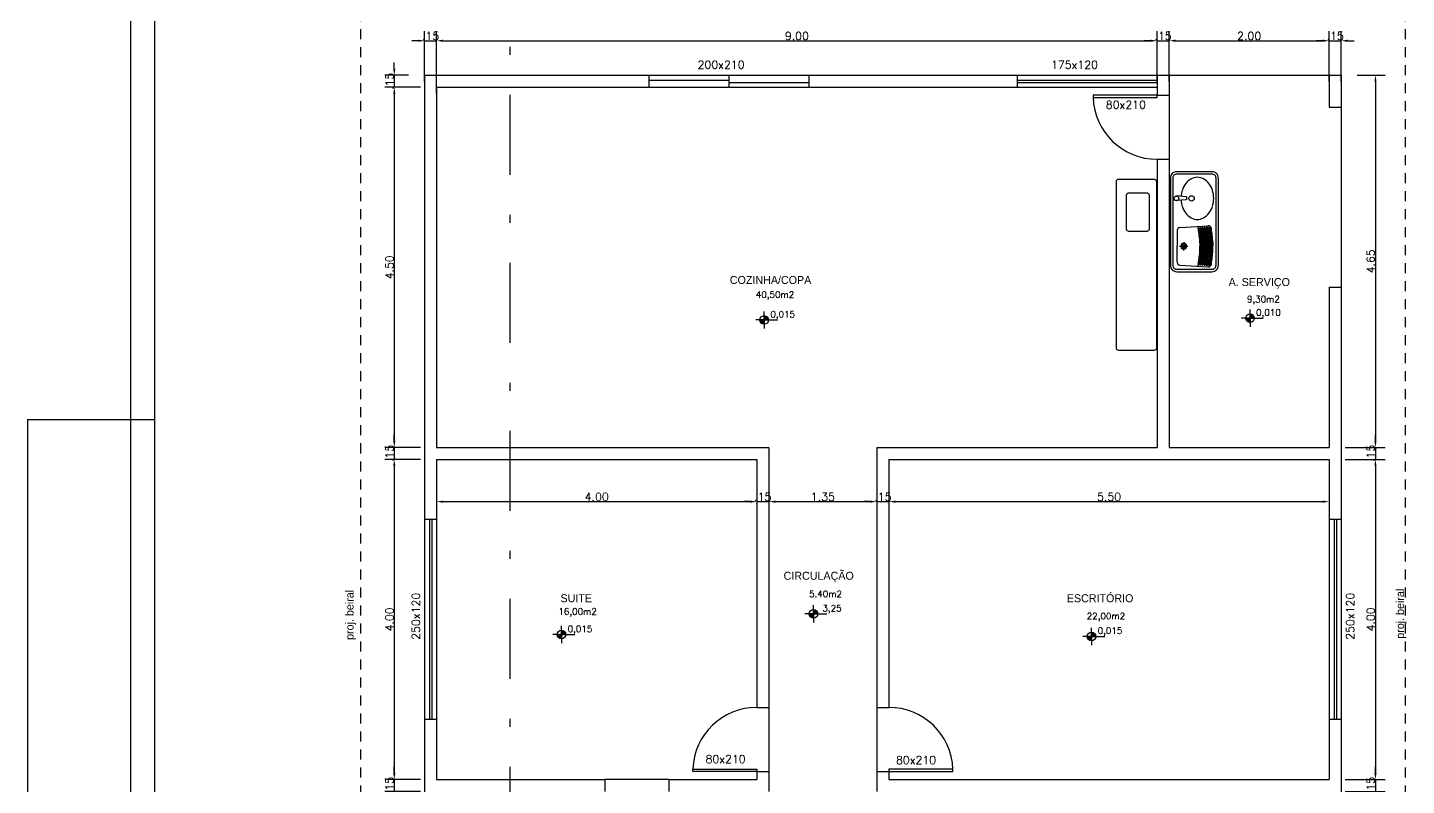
# Model space of a CAD drawing. Extents: x 3.3 to 78.4, y -0.4 to 40.7.
# Drawn here: x 3.3 to 20.53, y 9.82 to 19.29 of the extents above; entities that cross this region are included whole.
import ezdxf
from ezdxf.enums import TextEntityAlignment as Align

# ---------------------------------------------------------------- set-up
doc = ezdxf.new("R2010")
doc.units = 0
doc.header["$MEASUREMENT"] = 0
doc.linetypes.add('DASHDOTX2', pattern=[2, 1, -0.5, 0, -0.5])
doc.linetypes.add('HIDDEN2', pattern=[0.1875, 0.125, -0.0625])
doc.layers.get('DEFPOINTS').update_dxf_attribs({"linetype": 'CONTINUOUS'})
for name, color, linetype in [('1', 1, 'CONTINUOUS'), ('2', 2, 'CONTINUOUS'), ('3', 3, 'CONTINUOUS'), ('ALVENARIA', 7, 'CONTINUOUS'), ('COTAS', 1, 'CONTINUOUS'), ('SANITÁRIOS', 2, 'CONTINUOUS'), ('TEXTOS', 3, 'CONTINUOUS'), ('TXT', 2, 'CONTINUOUS')]:
    doc.layers.add(name, color=color, linetype=linetype)
doc.styles.add('ROMANS', font='romans', dxfattribs={"height": 0.1})
doc.dimstyles.get("Standard").update_dxf_attribs({"dimscale": 0, "dimtxt": 0.12, "dimasz": 0.1, "dimexe": 0.1, "dimexo": 0.15, "dimgap": 0.15, "dimtad": 1, "dimzin": 5, "dimdsep": 46, "dimtxsty": 'Standard', "dimcen": 0.1, "dimclrd": 1, "dimclre": 1, "dimclrt": 3, "dimadec": 0, "dimazin": 0, "dimtfac": 1, "dimtmove": 2, "dimatfit": 3, "dimfxl": 1, "dimtolj": 1, "dimtzin": 0, "dimarcsym": 0})

# ---------------------------------------------------------------- blocks, each defined once
blk = doc.blocks.new('*D10')
at = {"layer": 'COTAS', "color": 1, "lineweight": -2, "transparency": 16777216}
for p, q in [((8.184, 19.125), (8.104, 19.125)), ((8.264, 18.616), (8.264, 19.245)), ((8.264, 19.125), (8.414, 19.125)), ((8.414, 18.466), (8.414, 19.245)), ((8.494, 19.125), (8.574, 19.125))]:
    blk.add_line(p, q, dxfattribs=at)
at = {"layer": 'COTAS', "color": 1, "transparency": 16777216}
for points in [[(8.184, 19.139), (8.184, 19.112), (8.264, 19.125)], [(8.494, 19.139), (8.494, 19.112), (8.414, 19.125)]]:
    blk.add_solid(points, dxfattribs=at)
at = {"layer": 'DEFPOINTS', "color": 0, "transparency": 16777216}
for p in [(8.414, 19.125), (8.264, 18.416), (8.414, 18.266)]:
    blk.add_point(p, dxfattribs=at)
at = {"layer": 'COTAS', "color": 3, "transparency": 16777216, "insert": (8.339, 19.185), "char_height": 0.1, "attachment_point": 5, "style": 'ROMANS'}
blk.add_mtext('\\A1;.15', dxfattribs=at)
blk = doc.blocks.new('*D11')
at = {"layer": 'COTAS', "color": 1, "lineweight": -2, "transparency": 16777216}
for p, q in [((8.414, 18.466), (8.414, 19.245)), ((8.494, 19.125), (17.334, 19.125)), ((17.414, 18.616), (17.414, 19.245))]:
    blk.add_line(p, q, dxfattribs=at)
at = {"layer": 'COTAS', "color": 1, "transparency": 16777216}
for points in [[(8.494, 19.139), (8.494, 19.112), (8.414, 19.125)], [(17.334, 19.139), (17.334, 19.112), (17.414, 19.125)]]:
    blk.add_solid(points, dxfattribs=at)
at = {"layer": 'DEFPOINTS', "color": 0, "transparency": 16777216}
for p in [(17.414, 19.125), (8.414, 18.266), (17.414, 18.416)]:
    blk.add_point(p, dxfattribs=at)
at = {"layer": 'COTAS', "color": 3, "transparency": 16777216, "insert": (12.914, 19.185), "char_height": 0.1, "attachment_point": 5, "style": 'ROMANS'}
blk.add_mtext('\\A1;9.00', dxfattribs=at)
blk = doc.blocks.new('*D12')
at = {"layer": 'COTAS', "color": 1, "lineweight": -2, "transparency": 16777216}
for p, q in [((17.334, 19.125), (17.254, 19.125)), ((17.414, 18.616), (17.414, 19.245)), ((17.414, 19.125), (17.564, 19.125)), ((17.564, 18.616), (17.564, 19.245)), ((17.644, 19.125), (17.724, 19.125))]:
    blk.add_line(p, q, dxfattribs=at)
at = {"layer": 'COTAS', "color": 1, "transparency": 16777216}
for points in [[(17.334, 19.139), (17.334, 19.112), (17.414, 19.125)], [(17.644, 19.139), (17.644, 19.112), (17.564, 19.125)]]:
    blk.add_solid(points, dxfattribs=at)
at = {"layer": 'DEFPOINTS', "color": 0, "transparency": 16777216}
for p in [(17.564, 19.125), (17.414, 18.416), (17.564, 18.416)]:
    blk.add_point(p, dxfattribs=at)
at = {"layer": 'COTAS', "color": 3, "transparency": 16777216, "insert": (17.489, 19.185), "char_height": 0.1, "attachment_point": 5, "style": 'ROMANS'}
blk.add_mtext('\\A1;.15', dxfattribs=at)
blk = doc.blocks.new('*D13')
at = {"layer": 'COTAS', "color": 1, "lineweight": -2, "transparency": 16777216}
for p, q in [((17.564, 18.616), (17.564, 19.245)), ((17.644, 19.125), (19.484, 19.125)), ((19.564, 18.616), (19.564, 19.245))]:
    blk.add_line(p, q, dxfattribs=at)
at = {"layer": 'COTAS', "color": 1, "transparency": 16777216}
for points in [[(17.644, 19.139), (17.644, 19.112), (17.564, 19.125)], [(19.484, 19.139), (19.484, 19.112), (19.564, 19.125)]]:
    blk.add_solid(points, dxfattribs=at)
at = {"layer": 'DEFPOINTS', "color": 0, "transparency": 16777216}
for p in [(19.564, 19.125), (17.564, 18.416), (19.564, 18.416)]:
    blk.add_point(p, dxfattribs=at)
at = {"layer": 'COTAS', "color": 3, "transparency": 16777216, "insert": (18.564, 19.185), "char_height": 0.1, "attachment_point": 5, "style": 'ROMANS'}
blk.add_mtext('\\A1;2.00', dxfattribs=at)
blk = doc.blocks.new('*D14')
at = {"layer": 'COTAS', "color": 1, "lineweight": -2, "transparency": 16777216}
for p, q in [((19.484, 19.125), (19.404, 19.125)), ((19.564, 18.616), (19.564, 19.245)), ((19.564, 19.125), (19.714, 19.125)), ((19.714, 18.616), (19.714, 19.245)), ((19.794, 19.125), (19.874, 19.125))]:
    blk.add_line(p, q, dxfattribs=at)
at = {"layer": 'COTAS', "color": 1, "transparency": 16777216}
for points in [[(19.484, 19.139), (19.484, 19.112), (19.564, 19.125)], [(19.794, 19.139), (19.794, 19.112), (19.714, 19.125)]]:
    blk.add_solid(points, dxfattribs=at)
at = {"layer": 'DEFPOINTS', "color": 0, "transparency": 16777216}
for p in [(19.714, 19.125), (19.564, 18.416), (19.714, 18.416)]:
    blk.add_point(p, dxfattribs=at)
at = {"layer": 'COTAS', "color": 3, "transparency": 16777216, "insert": (19.639, 19.185), "char_height": 0.1, "attachment_point": 5, "style": 'ROMANS'}
blk.add_mtext('\\A1;.15', dxfattribs=at)
blk = doc.blocks.new('*D15')
at = {"layer": 'COTAS', "color": 1, "lineweight": -2, "transparency": 16777216}
for p, q in [((8.414, 13.694), (8.414, 13.246)), ((12.414, 13.694), (12.414, 13.246)), ((8.494, 13.366), (12.334, 13.366))]:
    blk.add_line(p, q, dxfattribs=at)
at = {"layer": 'COTAS', "color": 1, "transparency": 16777216}
for points in [[(8.494, 13.379), (8.494, 13.352), (8.414, 13.366)], [(12.334, 13.379), (12.334, 13.352), (12.414, 13.366)]]:
    blk.add_solid(points, dxfattribs=at)
at = {"layer": 'DEFPOINTS', "color": 0, "transparency": 16777216}
for p in [(8.414, 13.894), (12.414, 13.894), (12.414, 13.366)]:
    blk.add_point(p, dxfattribs=at)
at = {"layer": 'COTAS', "color": 3, "transparency": 16777216, "insert": (10.414, 13.426), "char_height": 0.1, "attachment_point": 5, "style": 'ROMANS'}
blk.add_mtext('\\A1;4.00', dxfattribs=at)
blk = doc.blocks.new('*D16')
at = {"layer": 'COTAS', "color": 1, "lineweight": -2, "transparency": 16777216}
for p, q in [((12.564, 13.844), (12.564, 13.246)), ((12.414, 13.694), (12.414, 13.246)), ((12.334, 13.366), (12.254, 13.366)), ((12.414, 13.366), (12.564, 13.366)), ((12.644, 13.366), (12.724, 13.366))]:
    blk.add_line(p, q, dxfattribs=at)
at = {"layer": 'COTAS', "color": 1, "transparency": 16777216}
for points in [[(12.334, 13.379), (12.334, 13.352), (12.414, 13.366)], [(12.644, 13.379), (12.644, 13.352), (12.564, 13.366)]]:
    blk.add_solid(points, dxfattribs=at)
at = {"layer": 'DEFPOINTS', "color": 0, "transparency": 16777216}
for p in [(12.564, 14.044), (12.414, 13.894), (12.564, 13.366)]:
    blk.add_point(p, dxfattribs=at)
at = {"layer": 'COTAS', "color": 3, "transparency": 16777216, "insert": (12.489, 13.426), "char_height": 0.1, "attachment_point": 5, "style": 'ROMANS'}
blk.add_mtext('\\A1;.15', dxfattribs=at)
blk = doc.blocks.new('*D17')
at = {"layer": 'COTAS', "color": 1, "lineweight": -2, "transparency": 16777216}
for p, q in [((12.564, 13.844), (12.564, 13.246)), ((13.914, 13.844), (13.914, 13.246)), ((12.644, 13.366), (13.834, 13.366))]:
    blk.add_line(p, q, dxfattribs=at)
at = {"layer": 'COTAS', "color": 1, "transparency": 16777216}
for points in [[(12.644, 13.379), (12.644, 13.352), (12.564, 13.366)], [(13.834, 13.379), (13.834, 13.352), (13.914, 13.366)]]:
    blk.add_solid(points, dxfattribs=at)
at = {"layer": 'DEFPOINTS', "color": 0, "transparency": 16777216}
for p in [(12.564, 14.044), (13.914, 14.044), (13.914, 13.366)]:
    blk.add_point(p, dxfattribs=at)
at = {"layer": 'COTAS', "color": 3, "transparency": 16777216, "insert": (13.239, 13.426), "char_height": 0.1, "attachment_point": 5, "style": 'ROMANS'}
blk.add_mtext('\\A1;1.35', dxfattribs=at)
blk = doc.blocks.new('*D18')
at = {"layer": 'COTAS', "color": 1, "lineweight": -2, "transparency": 16777216}
for p, q in [((13.914, 13.844), (13.914, 13.246)), ((14.064, 13.694), (14.064, 13.246)), ((13.834, 13.366), (13.754, 13.366)), ((13.914, 13.366), (14.064, 13.366)), ((14.144, 13.366), (14.224, 13.366))]:
    blk.add_line(p, q, dxfattribs=at)
at = {"layer": 'COTAS', "color": 1, "transparency": 16777216}
for points in [[(13.834, 13.379), (13.834, 13.352), (13.914, 13.366)], [(14.144, 13.379), (14.144, 13.352), (14.064, 13.366)]]:
    blk.add_solid(points, dxfattribs=at)
at = {"layer": 'DEFPOINTS', "color": 0, "transparency": 16777216}
for p in [(13.914, 14.044), (14.064, 13.894), (14.064, 13.366)]:
    blk.add_point(p, dxfattribs=at)
at = {"layer": 'COTAS', "color": 3, "transparency": 16777216, "insert": (13.989, 13.426), "char_height": 0.1, "attachment_point": 5, "style": 'ROMANS'}
blk.add_mtext('\\A1;.15', dxfattribs=at)
blk = doc.blocks.new('*D19')
at = {"layer": 'COTAS', "color": 1, "lineweight": -2, "transparency": 16777216}
for p, q in [((14.064, 13.694), (14.064, 13.246)), ((19.564, 13.694), (19.564, 13.246)), ((14.144, 13.366), (19.484, 13.366))]:
    blk.add_line(p, q, dxfattribs=at)
at = {"layer": 'COTAS', "color": 1, "transparency": 16777216}
for points in [[(14.144, 13.379), (14.144, 13.352), (14.064, 13.366)], [(19.484, 13.379), (19.484, 13.352), (19.564, 13.366)]]:
    blk.add_solid(points, dxfattribs=at)
at = {"layer": 'DEFPOINTS', "color": 0, "transparency": 16777216}
for p in [(14.064, 13.894), (19.564, 13.894), (19.564, 13.366)]:
    blk.add_point(p, dxfattribs=at)
at = {"layer": 'COTAS', "color": 3, "transparency": 16777216, "insert": (16.814, 13.426), "char_height": 0.1, "attachment_point": 5, "style": 'ROMANS'}
blk.add_mtext('\\A1;5.50', dxfattribs=at)
blk = doc.blocks.new('*D62')
at = {"layer": 'COTAS', "color": 1, "lineweight": -2, "transparency": 16777216}
for p, q in [((19.914, 18.694), (20.262, 18.694)), ((20.142, 18.614), (20.142, 14.124)), ((19.764, 14.044), (20.262, 14.044))]:
    blk.add_line(p, q, dxfattribs=at)
at = {"layer": 'COTAS', "color": 1, "transparency": 16777216}
for points in [[(20.128, 18.614), (20.155, 18.614), (20.142, 18.694)], [(20.128, 14.124), (20.155, 14.124), (20.142, 14.044)]]:
    blk.add_solid(points, dxfattribs=at)
at = {"layer": 'DEFPOINTS', "color": 0, "transparency": 16777216}
for p in [(19.714, 18.694), (19.564, 14.044), (20.142, 14.044)]:
    blk.add_point(p, dxfattribs=at)
at = {"layer": 'COTAS', "color": 3, "transparency": 16777216, "insert": (20.082, 16.369), "char_height": 0.1, "attachment_point": 5, "rotation": 90, "style": 'ROMANS'}
blk.add_mtext('\\A1;4.65', dxfattribs=at)
blk = doc.blocks.new('*D63')
at = {"layer": 'COTAS', "color": 1, "lineweight": -2, "transparency": 16777216}
for p, q in [((20.142, 14.124), (20.142, 14.204)), ((19.764, 14.044), (20.262, 14.044)), ((20.142, 14.044), (20.142, 13.894)), ((19.764, 13.894), (20.262, 13.894)), ((20.142, 13.814), (20.142, 13.734))]:
    blk.add_line(p, q, dxfattribs=at)
at = {"layer": 'COTAS', "color": 1, "transparency": 16777216}
for points in [[(20.128, 14.124), (20.155, 14.124), (20.142, 14.044)], [(20.128, 13.814), (20.155, 13.814), (20.142, 13.894)]]:
    blk.add_solid(points, dxfattribs=at)
at = {"layer": 'DEFPOINTS', "color": 0, "transparency": 16777216}
for p in [(19.564, 14.044), (19.564, 13.894), (20.142, 13.894)]:
    blk.add_point(p, dxfattribs=at)
at = {"layer": 'COTAS', "color": 3, "transparency": 16777216, "insert": (20.082, 13.969), "char_height": 0.1, "attachment_point": 5, "rotation": 90, "style": 'ROMANS'}
blk.add_mtext('\\A1;.15', dxfattribs=at)
blk = doc.blocks.new('*D64')
at = {"layer": 'COTAS', "color": 1, "lineweight": -2, "transparency": 16777216}
for p, q in [((19.764, 13.894), (20.262, 13.894)), ((20.142, 13.814), (20.142, 9.974)), ((19.764, 9.894), (20.262, 9.894))]:
    blk.add_line(p, q, dxfattribs=at)
at = {"layer": 'COTAS', "color": 1, "transparency": 16777216}
for points in [[(20.128, 13.814), (20.155, 13.814), (20.142, 13.894)], [(20.128, 9.974), (20.155, 9.974), (20.142, 9.894)]]:
    blk.add_solid(points, dxfattribs=at)
at = {"layer": 'DEFPOINTS', "color": 0, "transparency": 16777216}
for p in [(19.564, 13.894), (19.564, 9.894), (20.142, 9.894)]:
    blk.add_point(p, dxfattribs=at)
at = {"layer": 'COTAS', "color": 3, "transparency": 16777216, "insert": (20.082, 11.894), "char_height": 0.1, "attachment_point": 5, "rotation": 90, "style": 'ROMANS'}
blk.add_mtext('\\A1;4.00', dxfattribs=at)
blk = doc.blocks.new('*D65')
at = {"layer": 'COTAS', "color": 1, "lineweight": -2, "transparency": 16777216}
for p, q in [((20.142, 9.974), (20.142, 10.054)), ((19.764, 9.894), (20.262, 9.894)), ((20.142, 9.894), (20.142, 9.744)), ((19.764, 9.744), (20.262, 9.744)), ((20.142, 9.664), (20.142, 9.584))]:
    blk.add_line(p, q, dxfattribs=at)
at = {"layer": 'COTAS', "color": 1, "transparency": 16777216}
for points in [[(20.128, 9.974), (20.155, 9.974), (20.142, 9.894)], [(20.128, 9.664), (20.155, 9.664), (20.142, 9.744)]]:
    blk.add_solid(points, dxfattribs=at)
at = {"layer": 'DEFPOINTS', "color": 0, "transparency": 16777216}
for p in [(19.564, 9.894), (19.564, 9.744), (20.142, 9.744)]:
    blk.add_point(p, dxfattribs=at)
at = {"layer": 'COTAS', "color": 3, "transparency": 16777216, "insert": (20.082, 9.819), "char_height": 0.1, "attachment_point": 5, "rotation": 90, "style": 'ROMANS'}
blk.add_mtext('\\A1;.15', dxfattribs=at)
blk = doc.blocks.new('*D69')
at = {"layer": 'COTAS', "color": 1, "lineweight": -2, "transparency": 16777216}
for p, q in [((7.885, 18.774), (7.885, 18.854)), ((8.064, 18.694), (7.765, 18.694)), ((7.885, 18.694), (7.885, 18.544)), ((8.214, 18.544), (7.765, 18.544)), ((7.885, 18.464), (7.885, 18.384))]:
    blk.add_line(p, q, dxfattribs=at)
at = {"layer": 'COTAS', "color": 1, "transparency": 16777216}
for points in [[(7.871, 18.774), (7.898, 18.774), (7.885, 18.694)], [(7.871, 18.464), (7.898, 18.464), (7.885, 18.544)]]:
    blk.add_solid(points, dxfattribs=at)
at = {"layer": 'DEFPOINTS', "color": 0, "transparency": 16777216}
for p in [(8.264, 18.694), (7.885, 18.544), (8.414, 18.544)]:
    blk.add_point(p, dxfattribs=at)
at = {"layer": 'COTAS', "color": 3, "transparency": 16777216, "insert": (7.825, 18.619), "char_height": 0.1, "attachment_point": 5, "rotation": 90, "style": 'ROMANS'}
blk.add_mtext('\\A1;.15', dxfattribs=at)
blk = doc.blocks.new('*D70')
at = {"layer": 'COTAS', "color": 1, "lineweight": -2, "transparency": 16777216}
for p, q in [((8.214, 18.544), (7.765, 18.544)), ((7.885, 18.464), (7.885, 14.124)), ((8.214, 14.044), (7.765, 14.044))]:
    blk.add_line(p, q, dxfattribs=at)
at = {"layer": 'COTAS', "color": 1, "transparency": 16777216}
for points in [[(7.871, 18.464), (7.898, 18.464), (7.885, 18.544)], [(7.871, 14.124), (7.898, 14.124), (7.885, 14.044)]]:
    blk.add_solid(points, dxfattribs=at)
at = {"layer": 'DEFPOINTS', "color": 0, "transparency": 16777216}
for p in [(8.414, 18.544), (7.885, 14.044), (8.414, 14.044)]:
    blk.add_point(p, dxfattribs=at)
at = {"layer": 'COTAS', "color": 3, "transparency": 16777216, "insert": (7.825, 16.294), "char_height": 0.1, "attachment_point": 5, "rotation": 90, "style": 'ROMANS'}
blk.add_mtext('\\A1;4.50', dxfattribs=at)
blk = doc.blocks.new('*D71')
at = {"layer": 'COTAS', "color": 1, "lineweight": -2, "transparency": 16777216}
for p, q in [((7.885, 14.124), (7.885, 14.204)), ((8.214, 14.044), (7.765, 14.044)), ((7.885, 14.044), (7.885, 13.894)), ((8.214, 13.894), (7.765, 13.894)), ((7.885, 13.814), (7.885, 13.734))]:
    blk.add_line(p, q, dxfattribs=at)
at = {"layer": 'COTAS', "color": 1, "transparency": 16777216}
for points in [[(7.871, 14.124), (7.898, 14.124), (7.885, 14.044)], [(7.871, 13.814), (7.898, 13.814), (7.885, 13.894)]]:
    blk.add_solid(points, dxfattribs=at)
at = {"layer": 'DEFPOINTS', "color": 0, "transparency": 16777216}
for p in [(8.414, 14.044), (7.885, 13.894), (8.414, 13.894)]:
    blk.add_point(p, dxfattribs=at)
at = {"layer": 'COTAS', "color": 3, "transparency": 16777216, "insert": (7.825, 13.969), "char_height": 0.1, "attachment_point": 5, "rotation": 90, "style": 'ROMANS'}
blk.add_mtext('\\A1;.15', dxfattribs=at)
blk = doc.blocks.new('*D72')
at = {"layer": 'COTAS', "color": 1, "lineweight": -2, "transparency": 16777216}
for p, q in [((8.214, 13.894), (7.765, 13.894)), ((7.885, 13.814), (7.885, 9.974)), ((8.214, 9.894), (7.765, 9.894))]:
    blk.add_line(p, q, dxfattribs=at)
at = {"layer": 'COTAS', "color": 1, "transparency": 16777216}
for points in [[(7.871, 13.814), (7.898, 13.814), (7.885, 13.894)], [(7.871, 9.974), (7.898, 9.974), (7.885, 9.894)]]:
    blk.add_solid(points, dxfattribs=at)
at = {"layer": 'DEFPOINTS', "color": 0, "transparency": 16777216}
for p in [(8.414, 13.894), (7.885, 9.894), (8.414, 9.894)]:
    blk.add_point(p, dxfattribs=at)
at = {"layer": 'COTAS', "color": 3, "transparency": 16777216, "insert": (7.825, 11.894), "char_height": 0.1, "attachment_point": 5, "rotation": 90, "style": 'ROMANS'}
blk.add_mtext('\\A1;4.00', dxfattribs=at)
blk = doc.blocks.new('*D73')
at = {"layer": 'COTAS', "color": 1, "lineweight": -2, "transparency": 16777216}
for p, q in [((7.885, 9.974), (7.885, 10.054)), ((8.214, 9.894), (7.765, 9.894)), ((7.885, 9.894), (7.885, 9.744)), ((8.214, 9.744), (7.765, 9.744)), ((7.885, 9.664), (7.885, 9.584))]:
    blk.add_line(p, q, dxfattribs=at)
at = {"layer": 'COTAS', "color": 1, "transparency": 16777216}
for points in [[(7.871, 9.974), (7.898, 9.974), (7.885, 9.894)], [(7.871, 9.664), (7.898, 9.664), (7.885, 9.744)]]:
    blk.add_solid(points, dxfattribs=at)
at = {"layer": 'DEFPOINTS', "color": 0, "transparency": 16777216}
for p in [(8.414, 9.894), (7.885, 9.744), (8.414, 9.744)]:
    blk.add_point(p, dxfattribs=at)
at = {"layer": 'COTAS', "color": 3, "transparency": 16777216, "insert": (7.825, 9.819), "char_height": 0.1, "attachment_point": 5, "rotation": 90, "style": 'ROMANS'}
blk.add_mtext('\\A1;.15', dxfattribs=at)
blk = doc.blocks.new('12010223')
at = {"layer": 'SANITÁRIOS'}
for p, q in [((0.164, 0.015), (0.076, 0.022)), ((0.171, -0.007), (0.171, 0.008)), ((0.164, -0.014), (0.076, -0.021))]:
    blk.add_line(p, q, dxfattribs=at)
for centre, radius in [((0.076, 0), 0.0216), ((0.216, 0), 0.025)]:
    blk.add_circle(centre, radius, dxfattribs=at)
for centre, radius, start, end in [((0.32, 0.016), 0.199, 142.1456, 162.1552), ((0.289, 0.039), 0.16, 118.0556, 142.1456), ((0.269, 0.076), 0.119, 90, 118.0556), ((0.269, 0.076), 0.119, 61.9444, 90), ((0.25, 0.039), 0.16, 37.8544, 61.9444), ((0.219, 0.016), 0.199, 17.8448, 37.8544), ((0.368, 0), 0.25, 162.1552, 175.6669), ((0.164, 0.008), 0.0072, 0, 85.6464), ((0.171, 0), 0.25, 0, 17.8448), ((0.368, 0), 0.25, 184.1121, 197.8448), ((0.32, -0.016), 0.199, 197.8448, 217.8544), ((0.164, -0.007), 0.0072, 274.3536, 0), ((0.219, -0.016), 0.199, 322.1456, 342.1552), ((0.171, 0), 0.25, 342.1552, 0), ((0.289, -0.039), 0.16, 217.8544, 241.9444), ((0.269, -0.076), 0.119, 241.9444, 270), ((0.269, -0.076), 0.119, 270, 298.0556), ((0.25, -0.039), 0.16, 298.0556, 322.1456)]:
    blk.add_arc(centre, radius, start, end, dxfattribs=at)

msp = doc.modelspace()

# ---------------------------------------------------------------- hatches: boundary and pattern name
at = {"layer": 'COTAS'}
h = msp.add_hatch(color=256, dxfattribs=at)
h.paths.add_polyline_path([(12.5069, 15.636), (12.5607, 15.636, 0.4142136), (12.5069, 15.6899)])
h.paths.add_polyline_path([(12.4531, 15.636, 0.4142136), (12.5069, 15.5822), (12.5069, 15.636)])
h = msp.add_hatch(color=256, dxfattribs=at)
h.paths.add_polyline_path([(18.5748, 15.6589), (18.6287, 15.6589, 0.4142136), (18.5748, 15.7128)])
h.paths.add_polyline_path([(18.521, 15.6589, 0.4142136), (18.5748, 15.6051), (18.5748, 15.6589)])
h = msp.add_hatch(color=256, dxfattribs=at)
h.paths.add_polyline_path([(13.123, 11.9627), (13.1768, 11.9627, 0.4142136), (13.123, 12.0165)])
h.paths.add_polyline_path([(13.0691, 11.9627, 0.4142136), (13.123, 11.9088), (13.123, 11.9627)])
h = msp.add_hatch(color=256, dxfattribs=at)
h.paths.add_polyline_path([(9.9751, 11.7047), (10.0289, 11.7047, 0.4142136), (9.9751, 11.7586)])
h.paths.add_polyline_path([(9.9213, 11.7047, 0.4142136), (9.9751, 11.6509), (9.9751, 11.7047)])
h = msp.add_hatch(color=256, dxfattribs=at)
h.paths.add_polyline_path([(16.5959, 11.6818), (16.6497, 11.6818, 0.4142136), (16.5959, 11.7357)])
h.paths.add_polyline_path([(16.542, 11.6818, 0.4142136), (16.5959, 11.628), (16.5959, 11.6818)])

# ---------------------------------------------------------------- linework, layer by layer
at = {"layer": '1', "linetype": 'HIDDEN2'}
for p, q in [((7.4638, 19.4944), (7.4638, 1.6444)), ((20.5138, 19.4944), (20.5138, 1.6444))]:
    msp.add_line(p, q, dxfattribs=at)
at = {"layer": '1'}
for p, q in [((11.0638, 18.6944), (13.0638, 18.6944)), ((15.6638, 18.6944), (17.4138, 18.6944)), ((11.0638, 18.5444), (13.0638, 18.5444)), ((15.6638, 18.5444), (17.4138, 18.5444)), ((17.5638, 18.4444), (17.5638, 17.6444)), ((8.2638, 13.1444), (8.2638, 10.6444)), ((8.4138, 13.1444), (8.4138, 10.6444)), ((19.5638, 13.1444), (19.5638, 10.6444)), ((19.7138, 13.1444), (19.7138, 10.6444)), ((12.5638, 10.7944), (12.5638, 9.9944)), ((13.9138, 10.7944), (13.9138, 9.9944)), ((11.3138, 9.8944), (10.5138, 9.8944))]:
    msp.add_line(p, q, dxfattribs=at)
for points in [[(18.1802, 16.3189), (18.1802, 17.4089, 0.4142136), (18.1002, 17.4889), (17.6602, 17.4889, 0.4142136), (17.5802, 17.4089), (17.5802, 16.3189, 0.4142136), (17.6602, 16.2389), (18.1002, 16.2389, 0.4142136)], [(18.1502, 16.3189), (18.1502, 17.4089, 0.4142136), (18.1002, 17.4589), (17.6602, 17.4589, 0.4142136), (17.6102, 17.4089), (17.6102, 16.3189, 0.4142136), (17.6602, 16.2689), (18.1002, 16.2689, 0.4142136)], [(16.9353, 17.3965), (17.3753, 17.3965, -0.4142136), (17.4053, 17.3665), (17.4053, 15.2844, -0.4142136), (17.3753, 15.2544), (16.9353, 15.2544, -0.4142136), (16.9053, 15.2844), (16.9053, 17.3665, -0.4142136)], [(17.2836, 16.7416), (17.062, 16.7416, -0.4142136), (17.032, 16.7716), (17.032, 17.1953, -0.4142136), (17.062, 17.2253), (17.2836, 17.2253, -0.4142136), (17.3136, 17.1953), (17.3136, 16.7716, -0.4142136)]]:
    msp.add_lwpolyline(points, format="xyb", close=True, dxfattribs=at)
for centre, start, end in [((17.4138, 18.4444), 182.14759, 270), ((12.4138, 9.9944), 90, 177.85241), ((14.0638, 9.9944), 2.14759, 90)]:
    msp.add_arc(centre, 0.8, start, end, dxfattribs=at)
at = {"layer": '2'}
for p, q in [((17.5638, 18.6944), (19.5638, 18.6944)), ((19.7138, 18.2944), (19.7138, 16.0444))]:
    msp.add_line(p, q, dxfattribs=at)
at = {"layer": '3'}
for p, q in [((11.0638, 18.6344), (12.0638, 18.6344)), ((12.0638, 18.6944), (12.0638, 18.5444)), ((12.0638, 18.6044), (13.0638, 18.6044)), ((15.6638, 18.6344), (17.4138, 18.6344)), ((15.6638, 18.6044), (17.4138, 18.6044)), ((12.5069, 15.636), (12.5069, 15.7437)), ((18.5748, 15.6589), (18.5748, 15.7666)), ((12.5069, 15.636), (12.3992, 15.636)), ((12.5069, 15.636), (12.6713, 15.636)), ((12.5069, 15.636), (12.5069, 15.5283)), ((18.5748, 15.6589), (18.4672, 15.6589)), ((18.5748, 15.6589), (18.7392, 15.6589)), ((18.5748, 15.6589), (18.5748, 15.5512)), ((13.123, 11.9627), (13.123, 12.0704)), ((13.123, 11.9627), (13.0153, 11.9627)), ((13.123, 11.9627), (13.123, 11.855)), ((13.123, 11.9627), (13.2873, 11.9627)), ((9.9751, 11.7047), (9.9751, 11.8124)), ((16.5959, 11.6818), (16.5959, 11.7895)), ((9.9751, 11.7047), (9.8674, 11.7047)), ((9.9751, 11.7047), (10.1395, 11.7047)), ((9.9751, 11.7047), (9.9751, 11.597)), ((16.5959, 11.6818), (16.4882, 11.6818)), ((16.5959, 11.6818), (16.7603, 11.6818)), ((16.5959, 11.6818), (16.5959, 11.5742))]:
    msp.add_line(p, q, dxfattribs=at)
at = {"layer": '3', "linetype": 'Continuous'}
for p, q in [((8.3238, 13.1444), (8.3238, 10.6444)), ((8.3538, 13.1444), (8.3538, 10.6444)), ((19.6238, 13.1444), (19.6238, 10.6444)), ((19.6538, 13.1444), (19.6538, 10.6444))]:
    msp.add_line(p, q, dxfattribs=at)
at = {"layer": '3'}
for points in [[(17.4138, 18.4444), (16.6138, 18.4444), (16.6138, 18.4144), (17.4138, 18.4144)], [(12.4138, 9.9944), (11.6138, 9.9944), (11.6138, 10.0244), (12.4138, 10.0244)], [(14.0638, 9.9944), (14.8638, 9.9944), (14.8638, 10.0244), (14.0638, 10.0244)]]:
    msp.add_lwpolyline(points, close=True, dxfattribs=at)
for centre in [(12.5069, 15.636), (18.5748, 15.6589), (13.123, 11.9627), (9.9751, 11.7047), (16.5959, 11.6818)]:
    msp.add_circle(centre, 0.0538, dxfattribs=at)
at = {"layer": 'ALVENARIA'}
for p, q in [((4.8885, 40.3979), (4.8885, -0.051)), ((8.2638, 18.6944), (8.2638, 13.1444)), ((8.2638, 18.6944), (11.0638, 18.6944)), ((11.0638, 18.6944), (11.0638, 18.5444)), ((11.0638, 18.6944), (11.0638, 18.5444)), ((13.0638, 18.6944), (13.0638, 18.5444)), ((13.0638, 18.6944), (15.6638, 18.6944)), ((15.6638, 18.6944), (15.6638, 18.5444)), ((15.6638, 18.6944), (15.6638, 18.5444)), ((17.4138, 18.6944), (17.4138, 18.4444)), ((17.4138, 18.6944), (17.5638, 18.6944)), ((17.5638, 18.6944), (17.5638, 18.4444)), ((19.5638, 18.6944), (19.5638, 18.2944)), ((19.5638, 18.6944), (19.7138, 18.6944)), ((19.7138, 18.6944), (19.7138, 18.2944)), ((8.4138, 18.5444), (8.4138, 14.0444)), ((8.4138, 18.5444), (11.0638, 18.5444)), ((13.0638, 18.5444), (15.6638, 18.5444)), ((17.4138, 18.4444), (17.5638, 18.4444)), ((19.5638, 18.2944), (19.7138, 18.2944)), ((17.4138, 17.6444), (17.5638, 17.6444)), ((17.4138, 17.6444), (17.4138, 14.0444)), ((17.5638, 17.6444), (17.5638, 14.0444)), ((19.5638, 16.0444), (19.5638, 14.0444)), ((19.5638, 16.0444), (19.7138, 16.0444)), ((19.7138, 16.0444), (19.7138, 13.1444)), ((8.4138, 14.0444), (12.5638, 14.0444)), ((12.5638, 14.0444), (12.5638, 10.7944)), ((13.9138, 14.0444), (13.9138, 10.7944)), ((13.9138, 14.0444), (17.4138, 14.0444)), ((17.5638, 14.0444), (19.5638, 14.0444)), ((8.4138, 13.8944), (12.4138, 13.8944)), ((8.4138, 13.8944), (8.4138, 13.1444)), ((12.4138, 13.8944), (12.4138, 10.7944)), ((14.0638, 13.8944), (14.0638, 10.7944)), ((14.0638, 13.8944), (19.5638, 13.8944)), ((19.5638, 13.8944), (19.5638, 13.1444)), ((8.4138, 13.1444), (8.2638, 13.1444)), ((19.7138, 13.1444), (19.5638, 13.1444)), ((12.4138, 10.7944), (12.5638, 10.7944)), ((13.9138, 10.7944), (14.0638, 10.7944)), ((8.4138, 10.6444), (8.2638, 10.6444)), ((8.2638, 10.6444), (8.2638, 9.4944)), ((8.4138, 10.6444), (8.4138, 9.8944)), ((19.7138, 10.6444), (19.5638, 10.6444)), ((19.5638, 10.6444), (19.5638, 9.8944)), ((19.7138, 10.6444), (19.7138, 2.4444)), ((12.4138, 9.9944), (12.5638, 9.9944)), ((12.4138, 9.9944), (12.4138, 9.8944)), ((12.5638, 9.9944), (12.5638, 9.7444)), ((13.9138, 9.9944), (14.0638, 9.9944)), ((13.9138, 9.9944), (13.9138, 9.7444)), ((14.0638, 9.9944), (14.0638, 9.8944)), ((8.4138, 9.8944), (10.5138, 9.8944)), ((10.5138, 9.8944), (10.5138, 9.7444)), ((11.3138, 9.8944), (11.3138, 9.7444)), ((11.3138, 9.8944), (12.4138, 9.8944)), ((14.0638, 9.8944), (19.5638, 9.8944))]:
    msp.add_line(p, q, dxfattribs=at)
at = {"layer": 'ALVENARIA', "linetype": 'DASHDOTX2'}
msp.add_line((9.3284, 39.4503), (9.3284, 1.1389), dxfattribs=at)
at = {"layer": 'COTAS'}
for p, q in [((4.5885, 40.6979), (4.5885, -0.351)), ((3.3037, 14.3928), (3.3037, -0.351)), ((3.3037, 14.3928), (4.8885, 14.3928))]:
    msp.add_line(p, q, dxfattribs=at)
at = {"layer": 'SANITÁRIOS'}
for p, q in [((17.665, 16.7565), (17.665, 16.5564)), ((17.665, 16.7565), (17.665, 16.5564)), ((17.698, 16.7914), (18.0475, 16.8114)), ((17.698, 16.7914), (18.0475, 16.8114)), ((17.665, 16.3564), (17.665, 16.5564)), ((17.665, 16.3564), (17.665, 16.5564)), ((17.6951, 16.5564), (17.7974, 16.5564)), ((17.6951, 16.5564), (17.7974, 16.5564)), ((17.7462, 16.6089), (17.7462, 16.5564)), ((17.7462, 16.6089), (17.7462, 16.5564)), ((17.7462, 16.5039), (17.7462, 16.5564)), ((17.7462, 16.5039), (17.7462, 16.5564)), ((17.9485, 16.5989), (17.9485, 16.5564)), ((17.9485, 16.5989), (17.9485, 16.5564)), ((17.9485, 16.5139), (17.9485, 16.5564)), ((17.9485, 16.5139), (17.9485, 16.5564)), ((17.963, 16.5997), (17.963, 16.5564)), ((17.963, 16.5997), (17.963, 16.5564)), ((17.963, 16.5131), (17.963, 16.5564)), ((17.963, 16.5131), (17.963, 16.5564)), ((17.9715, 16.6002), (17.9715, 16.5564)), ((17.9715, 16.6002), (17.9715, 16.5564)), ((17.9715, 16.5127), (17.9715, 16.5564)), ((17.9715, 16.5127), (17.9715, 16.5564)), ((17.986, 16.601), (17.986, 16.5564)), ((17.986, 16.601), (17.986, 16.5564)), ((17.986, 16.5119), (17.986, 16.5564)), ((17.986, 16.5119), (17.986, 16.5564)), ((17.9945, 16.6014), (17.9945, 16.5564)), ((17.9945, 16.6014), (17.9945, 16.5564)), ((17.9945, 16.5114), (17.9945, 16.5564)), ((17.9945, 16.5114), (17.9945, 16.5564)), ((18.0089, 16.6022), (18.0089, 16.5564)), ((18.0089, 16.6022), (18.0089, 16.5564)), ((18.0089, 16.5106), (18.0089, 16.5564)), ((18.0089, 16.5106), (18.0089, 16.5564)), ((18.0174, 16.6027), (18.0174, 16.5564)), ((18.0174, 16.6027), (18.0174, 16.5564)), ((18.0174, 16.5102), (18.0174, 16.5564)), ((18.0174, 16.5102), (18.0174, 16.5564)), ((18.0319, 16.6035), (18.0319, 16.5564)), ((18.0319, 16.6035), (18.0319, 16.5564)), ((18.0319, 16.5094), (18.0319, 16.5564)), ((18.0319, 16.5094), (18.0319, 16.5564)), ((18.0404, 16.604), (18.0404, 16.5564)), ((18.0404, 16.604), (18.0404, 16.5564)), ((18.0404, 16.5089), (18.0404, 16.5564)), ((18.0404, 16.5089), (18.0404, 16.5564)), ((18.0549, 16.6047), (18.0549, 16.5564)), ((18.0549, 16.6047), (18.0549, 16.5564)), ((18.0549, 16.5081), (18.0549, 16.5564)), ((18.0549, 16.5081), (18.0549, 16.5564)), ((18.0634, 16.6052), (18.0634, 16.5564)), ((18.0634, 16.6052), (18.0634, 16.5564)), ((18.0634, 16.5076), (18.0634, 16.5564)), ((18.0634, 16.5076), (18.0634, 16.5564)), ((18.0778, 16.606), (18.0778, 16.5564)), ((18.0778, 16.606), (18.0778, 16.5564)), ((18.0778, 16.5069), (18.0778, 16.5564)), ((18.0778, 16.5069), (18.0778, 16.5564)), ((18.0863, 16.6065), (18.0863, 16.5564)), ((18.0863, 16.6065), (18.0863, 16.5564)), ((18.0863, 16.5064), (18.0863, 16.5564)), ((18.0863, 16.5064), (18.0863, 16.5564)), ((18.1008, 16.6073), (18.1008, 16.5564)), ((18.1008, 16.6073), (18.1008, 16.5564)), ((18.1008, 16.5056), (18.1008, 16.5564)), ((18.1008, 16.5056), (18.1008, 16.5564)), ((18.1093, 16.6077), (18.1093, 16.5564)), ((18.1093, 16.6077), (18.1093, 16.5564)), ((18.1093, 16.5051), (18.1093, 16.5564)), ((18.1093, 16.5051), (18.1093, 16.5564)), ((17.698, 16.3214), (18.0475, 16.3015)), ((17.698, 16.3214), (18.0475, 16.3015))]:
    msp.add_line(p, q, dxfattribs=at)
for centre, radius, start, end in [((17.7, 16.7565), 0.035, 93.27245, 180), ((17.7, 16.7565), 0.035, 93.27245, 180), ((17.9156, 16.7887), 0.015, 332.79874, 91.88269), ((17.9156, 16.7887), 0.015, 332.79874, 91.88269), ((17.9356, 16.7793), 0.00725, 10.18906, 190.18907), ((17.9356, 16.7793), 0.00725, 10.18906, 190.18907), ((16.587, 16.5369), 1.3629, 2.60881, 10.18907), ((16.587, 16.5369), 1.3629, 2.60881, 10.18907), ((16.587, 16.5369), 1.3774, 2.61429, 10.18907), ((16.587, 16.5369), 1.3774, 2.61429, 10.18907), ((17.9587, 16.781), 0.00725, 10.09007, 190.09008), ((17.9587, 16.781), 0.00725, 10.09007, 190.09008), ((16.587, 16.5369), 1.3859, 2.61746, 10.09007), ((16.587, 16.5369), 1.3859, 2.61746, 10.09007), ((16.587, 16.5369), 1.4004, 2.62276, 10.09007), ((16.587, 16.5369), 1.4004, 2.62276, 10.09007), ((17.9817, 16.7827), 0.00725, 9.9943, 189.9943), ((17.9817, 16.7827), 0.00725, 9.9943, 189.9943), ((16.587, 16.5369), 1.4089, 2.62582, 9.9943), ((16.587, 16.5369), 1.4089, 2.62582, 9.9943), ((16.587, 16.5369), 1.4234, 2.63096, 9.9943), ((16.587, 16.5369), 1.4234, 2.63096, 9.9943), ((18.0048, 16.7844), 0.00725, 9.90159, 189.9016), ((18.0048, 16.7844), 0.00725, 9.90159, 189.9016), ((16.587, 16.5369), 1.4319, 2.63392, 9.9016), ((16.587, 16.5369), 1.4319, 2.63392, 9.9016), ((16.587, 16.5369), 1.4464, 2.63889, 9.9016), ((16.587, 16.5369), 1.4464, 2.63889, 9.9016), ((18.0278, 16.7861), 0.00725, 9.81183, 189.81184), ((18.0278, 16.7861), 0.00725, 9.81183, 189.81184), ((16.587, 16.5369), 1.4549, 2.64176, 9.81184), ((16.587, 16.5369), 1.4549, 2.64176, 9.81184), ((16.587, 16.5369), 1.4694, 2.64658, 9.81184), ((16.587, 16.5369), 1.4694, 2.64658, 9.81184), ((18.0509, 16.7878), 0.00725, 9.72487, 189.72488), ((18.0509, 16.7878), 0.00725, 9.72487, 189.72488), ((16.587, 16.5369), 1.4779, 2.64936, 9.72487), ((16.587, 16.5369), 1.4779, 2.64936, 9.72487), ((18.0549, 16.7752), 0.037, 3.60721, 101.51906), ((18.0549, 16.7752), 0.037, 3.60721, 101.51906), ((16.587, 16.5369), 1.4924, 2.65403, 9.72487), ((16.587, 16.5369), 1.4924, 2.65403, 9.72487), ((18.0739, 16.7895), 0.00725, 9.64055, 189.64056), ((18.0739, 16.7895), 0.00725, 9.64055, 189.64056), ((16.587, 16.5369), 1.5009, 2.65672, 9.64056), ((16.587, 16.5369), 1.5009, 2.65672, 9.64056), ((16.587, 16.5369), 1.5154, 2.66125, 9.64056), ((16.587, 16.5369), 1.5154, 2.66125, 9.64056), ((16.587, 16.5369), 1.5239, 2.66387, 9.08331), ((16.587, 16.5369), 1.5239, 2.66387, 9.08331), ((17.7462, 16.5564), 0.0362, 0, 180), ((17.7462, 16.5564), 0.0362, 0, 180), ((17.7462, 16.5564), 0.0362, 180, 0), ((17.7462, 16.5564), 0.0362, 180, 0), ((17.7462, 16.5564), 0.0205, 0, 180), ((17.7462, 16.5564), 0.0205, 0, 180), ((17.7462, 16.5564), 0.0205, 0, 180), ((17.7462, 16.5564), 0.0205, 0, 180), ((17.7462, 16.5564), 0.0205, 180, 0), ((17.7462, 16.5564), 0.0205, 180, 0), ((17.7462, 16.5564), 0.0205, 180, 0), ((17.7462, 16.5564), 0.0205, 180, 0), ((16.587, 16.576), 1.3629, 349.81093, 357.39119), ((16.587, 16.576), 1.3629, 349.81093, 357.39119), ((16.587, 16.576), 1.3774, 349.81093, 357.38571), ((16.587, 16.576), 1.3774, 349.81093, 357.38571), ((16.587, 16.576), 1.3859, 349.90993, 357.38254), ((16.587, 16.576), 1.3859, 349.90993, 357.38254), ((16.587, 16.576), 1.4004, 349.90993, 357.37724), ((16.587, 16.576), 1.4004, 349.90993, 357.37724), ((16.587, 16.576), 1.4089, 350.0057, 357.37418), ((16.587, 16.576), 1.4089, 350.0057, 357.37418), ((16.587, 16.576), 1.4234, 350.0057, 357.36904), ((16.587, 16.576), 1.4234, 350.0057, 357.36904), ((16.587, 16.576), 1.4319, 350.0984, 357.36608), ((16.587, 16.576), 1.4319, 350.0984, 357.36608), ((16.587, 16.576), 1.4464, 350.0984, 357.36111), ((16.587, 16.576), 1.4464, 350.0984, 357.36111), ((16.587, 16.576), 1.4549, 350.18816, 357.35824), ((16.587, 16.576), 1.4549, 350.18816, 357.35824), ((16.587, 16.576), 1.4694, 350.18816, 357.35342), ((16.587, 16.576), 1.4694, 350.18816, 357.35342), ((16.587, 16.576), 1.4779, 350.27513, 357.35064), ((16.587, 16.576), 1.4779, 350.27513, 357.35064), ((16.587, 16.576), 1.4924, 350.27513, 357.34597), ((16.587, 16.576), 1.4924, 350.27513, 357.34597), ((16.587, 16.576), 1.5009, 350.35944, 357.34328), ((16.587, 16.576), 1.5009, 350.35944, 357.34328), ((16.587, 16.576), 1.5154, 350.35944, 357.33875), ((16.587, 16.576), 1.5154, 350.35944, 357.33875), ((16.587, 16.576), 1.5239, 350.91669, 357.33613), ((16.587, 16.576), 1.5239, 350.91669, 357.33613), ((17.7, 16.3564), 0.035, 180, 266.72755), ((17.7, 16.3564), 0.035, 180, 266.72755), ((17.9156, 16.3242), 0.015, 268.11731, 27.20126), ((17.9156, 16.3242), 0.015, 268.11731, 27.20126), ((17.9356, 16.3336), 0.00725, 169.81093, 349.81094), ((17.9356, 16.3336), 0.00725, 169.81093, 349.81094), ((17.9587, 16.3319), 0.00725, 169.90992, 349.90993), ((17.9587, 16.3319), 0.00725, 169.90992, 349.90993), ((17.9817, 16.3302), 0.00725, 170.0057, 350.0057), ((17.9817, 16.3302), 0.00725, 170.0057, 350.0057), ((18.0048, 16.3285), 0.00725, 170.0984, 350.09841), ((18.0048, 16.3285), 0.00725, 170.0984, 350.09841), ((18.0278, 16.3268), 0.00725, 170.18816, 350.18817), ((18.0278, 16.3268), 0.00725, 170.18816, 350.18817), ((18.0509, 16.3251), 0.00725, 170.27512, 350.27513), ((18.0509, 16.3251), 0.00725, 170.27512, 350.27513), ((18.0549, 16.3377), 0.037, 258.48094, 356.39279), ((18.0549, 16.3377), 0.037, 258.48094, 356.39279), ((18.0739, 16.3234), 0.00725, 170.35944, 350.35945), ((18.0739, 16.3234), 0.00725, 170.35944, 350.35945)]:
    msp.add_arc(centre, radius, start, end, dxfattribs=at)

# ---------------------------------------------------------------- block references
at = {"layer": '1', "xscale": 1.349999999999994, "yscale": 1.349999999999994, "zscale": 1.349999999999994}
msp.add_blockref('12010223', (17.5529, 17.1555), dxfattribs=at)

# ---------------------------------------------------------------- texts
at = {"layer": 'TEXTOS'}
for s, p in [('COZINHA/COPA', (12.0765, 16.0858)), ('A. SERVIÇO', (18.3076, 16.0597)), ('CIRCULAÇÃO', (12.7481, 12.3897)), ('ESCRITÓRIO', (16.286, 12.1086)), ('SUITE', (9.9613, 12.1086))]:
    msp.add_text(s, height=0.1, dxfattribs=at).set_placement(p)
for p in [(7.3756, 11.6381), (20.4983, 11.6528)]:
    msp.add_text('proj. beiral', height=0.1, rotation=90, dxfattribs=at).set_placement(p)
at = {"layer": 'TXT', "style": 'ROMANS'}
for s, height, p in [('200x210', 0.1, (11.9671, 18.8259)), ('175x120', 0.1, (16.3822, 18.8259)), ('80x210', 0.1, (17.0235, 18.3263)), ('40,50m2', 0.08, (12.641, 15.9409)), ('9,30m2', 0.08, (18.7419, 15.8839)), ('0,015', 0.08, (12.7367, 15.6948)), ('0,010', 0.08, (18.8046, 15.7177)), ('5.40m2', 0.08, (13.2717, 12.2128)), ('3,25', 0.08, (13.3528, 12.0215)), ('16,00m2', 0.08, (10.175, 11.9808)), ('22,00m2', 0.08, (16.7748, 11.9238)), ('0,015', 0.08, (10.2049, 11.7635)), ('0,015', 0.08, (16.8257, 11.7407)), ('80x210', 0.1, (12.0235, 10.1491)), ('80x210', 0.1, (14.4027, 10.1355))]:
    msp.add_text(s, height=height, dxfattribs=at).set_placement(p, align=Align.MIDDLE)
for p in [(8.1553, 11.9329), (19.8266, 11.9329)]:
    msp.add_text('250x120', height=0.1, rotation=90, dxfattribs=at).set_placement(p, align=Align.MIDDLE)

# ---------------------------------------------------------------- dimensions: what is measured, and where the dimension line sits
at = {"layer": 'COTAS'}
for base, p1, p2, picture, middle in [((8.4138, 19.1252), (8.2638, 18.4156), (8.4138, 18.2656), '*D10', (8.3388, 19.1852)), ((17.4138, 19.1252), (8.4138, 18.2656), (17.4138, 18.4156), '*D11', (12.9138, 19.1852)), ((17.5638, 19.1252), (17.4138, 18.4156), (17.5638, 18.4156), '*D12', (17.4888, 19.1852)), ((19.5638, 19.1252), (17.5638, 18.4156), (19.5638, 18.4156), '*D13', (18.5638, 19.1852)), ((19.7138, 19.1252), (19.5638, 18.4156), (19.7138, 18.4156), '*D14', (19.6388, 19.1852)), ((12.5638, 13.3656), (12.4138, 13.8944), (12.5638, 14.0444), '*D16', (12.4888, 13.4256)), ((13.9138, 13.3656), (12.5638, 14.0444), (13.9138, 14.0444), '*D17', (13.2388, 13.4256)), ((14.0638, 13.3656), (13.9138, 14.0444), (14.0638, 13.8944), '*D18', (13.9888, 13.4256)), ((12.4138, 13.3656), (8.4138, 13.8944), (12.4138, 13.8944), '*D15', (10.4138, 13.4256)), ((19.5638, 13.3656), (14.0638, 13.8944), (19.5638, 13.8944), '*D19', (16.8138, 13.4256))]:
    dim = msp.add_linear_dim(base=base, p1=p1, p2=p2, dimstyle='Standard', override={"dimscale": 1, "dimasz": 0.08, "dimexe": 0.12, "dimexo": 0.2, "dimgap": 0.01, "dimtxsty": 'ROMANS', "dimcen": 0.09, "dimtfac": 0.5, "dimtix": 1, "dimtzin": 5}, dxfattribs=at)
    dim.commit()
    dim.dimension.update_dxf_attribs({"geometry": picture, "text_midpoint": middle})
for base, p1, p2, picture, middle in [((7.8846, 18.5444), (8.2638, 18.6944), (8.4138, 18.5444), '*D69', (7.8246, 18.6194)), ((20.1417, 14.0444), (19.7138, 18.6944), (19.5638, 14.0444), '*D62', (20.0817, 16.3694)), ((7.8846, 14.0444), (8.4138, 18.5444), (8.4138, 14.0444), '*D70', (7.8246, 16.2944)), ((7.8846, 13.8944), (8.4138, 14.0444), (8.4138, 13.8944), '*D71', (7.8246, 13.9694)), ((20.1417, 13.8944), (19.5638, 14.0444), (19.5638, 13.8944), '*D63', (20.0817, 13.9694)), ((7.8846, 9.8944), (8.4138, 13.8944), (8.4138, 9.8944), '*D72', (7.8246, 11.8944)), ((20.1417, 9.8944), (19.5638, 13.8944), (19.5638, 9.8944), '*D64', (20.0817, 11.8944)), ((7.8846, 9.7444), (8.4138, 9.8944), (8.4138, 9.7444), '*D73', (7.8246, 9.8194)), ((20.1417, 9.7444), (19.5638, 9.8944), (19.5638, 9.7444), '*D65', (20.0817, 9.8194))]:
    dim = msp.add_linear_dim(base=base, p1=p1, p2=p2, angle=90, dimstyle='Standard', override={"dimscale": 1, "dimasz": 0.08, "dimexe": 0.12, "dimexo": 0.2, "dimgap": 0.01, "dimtxsty": 'ROMANS', "dimcen": 0.09, "dimtfac": 0.5, "dimtix": 1, "dimtzin": 5}, dxfattribs=at)
    dim.commit()
    dim.dimension.update_dxf_attribs({"geometry": picture, "text_midpoint": middle})

doc.saveas('drawing.dxf')
